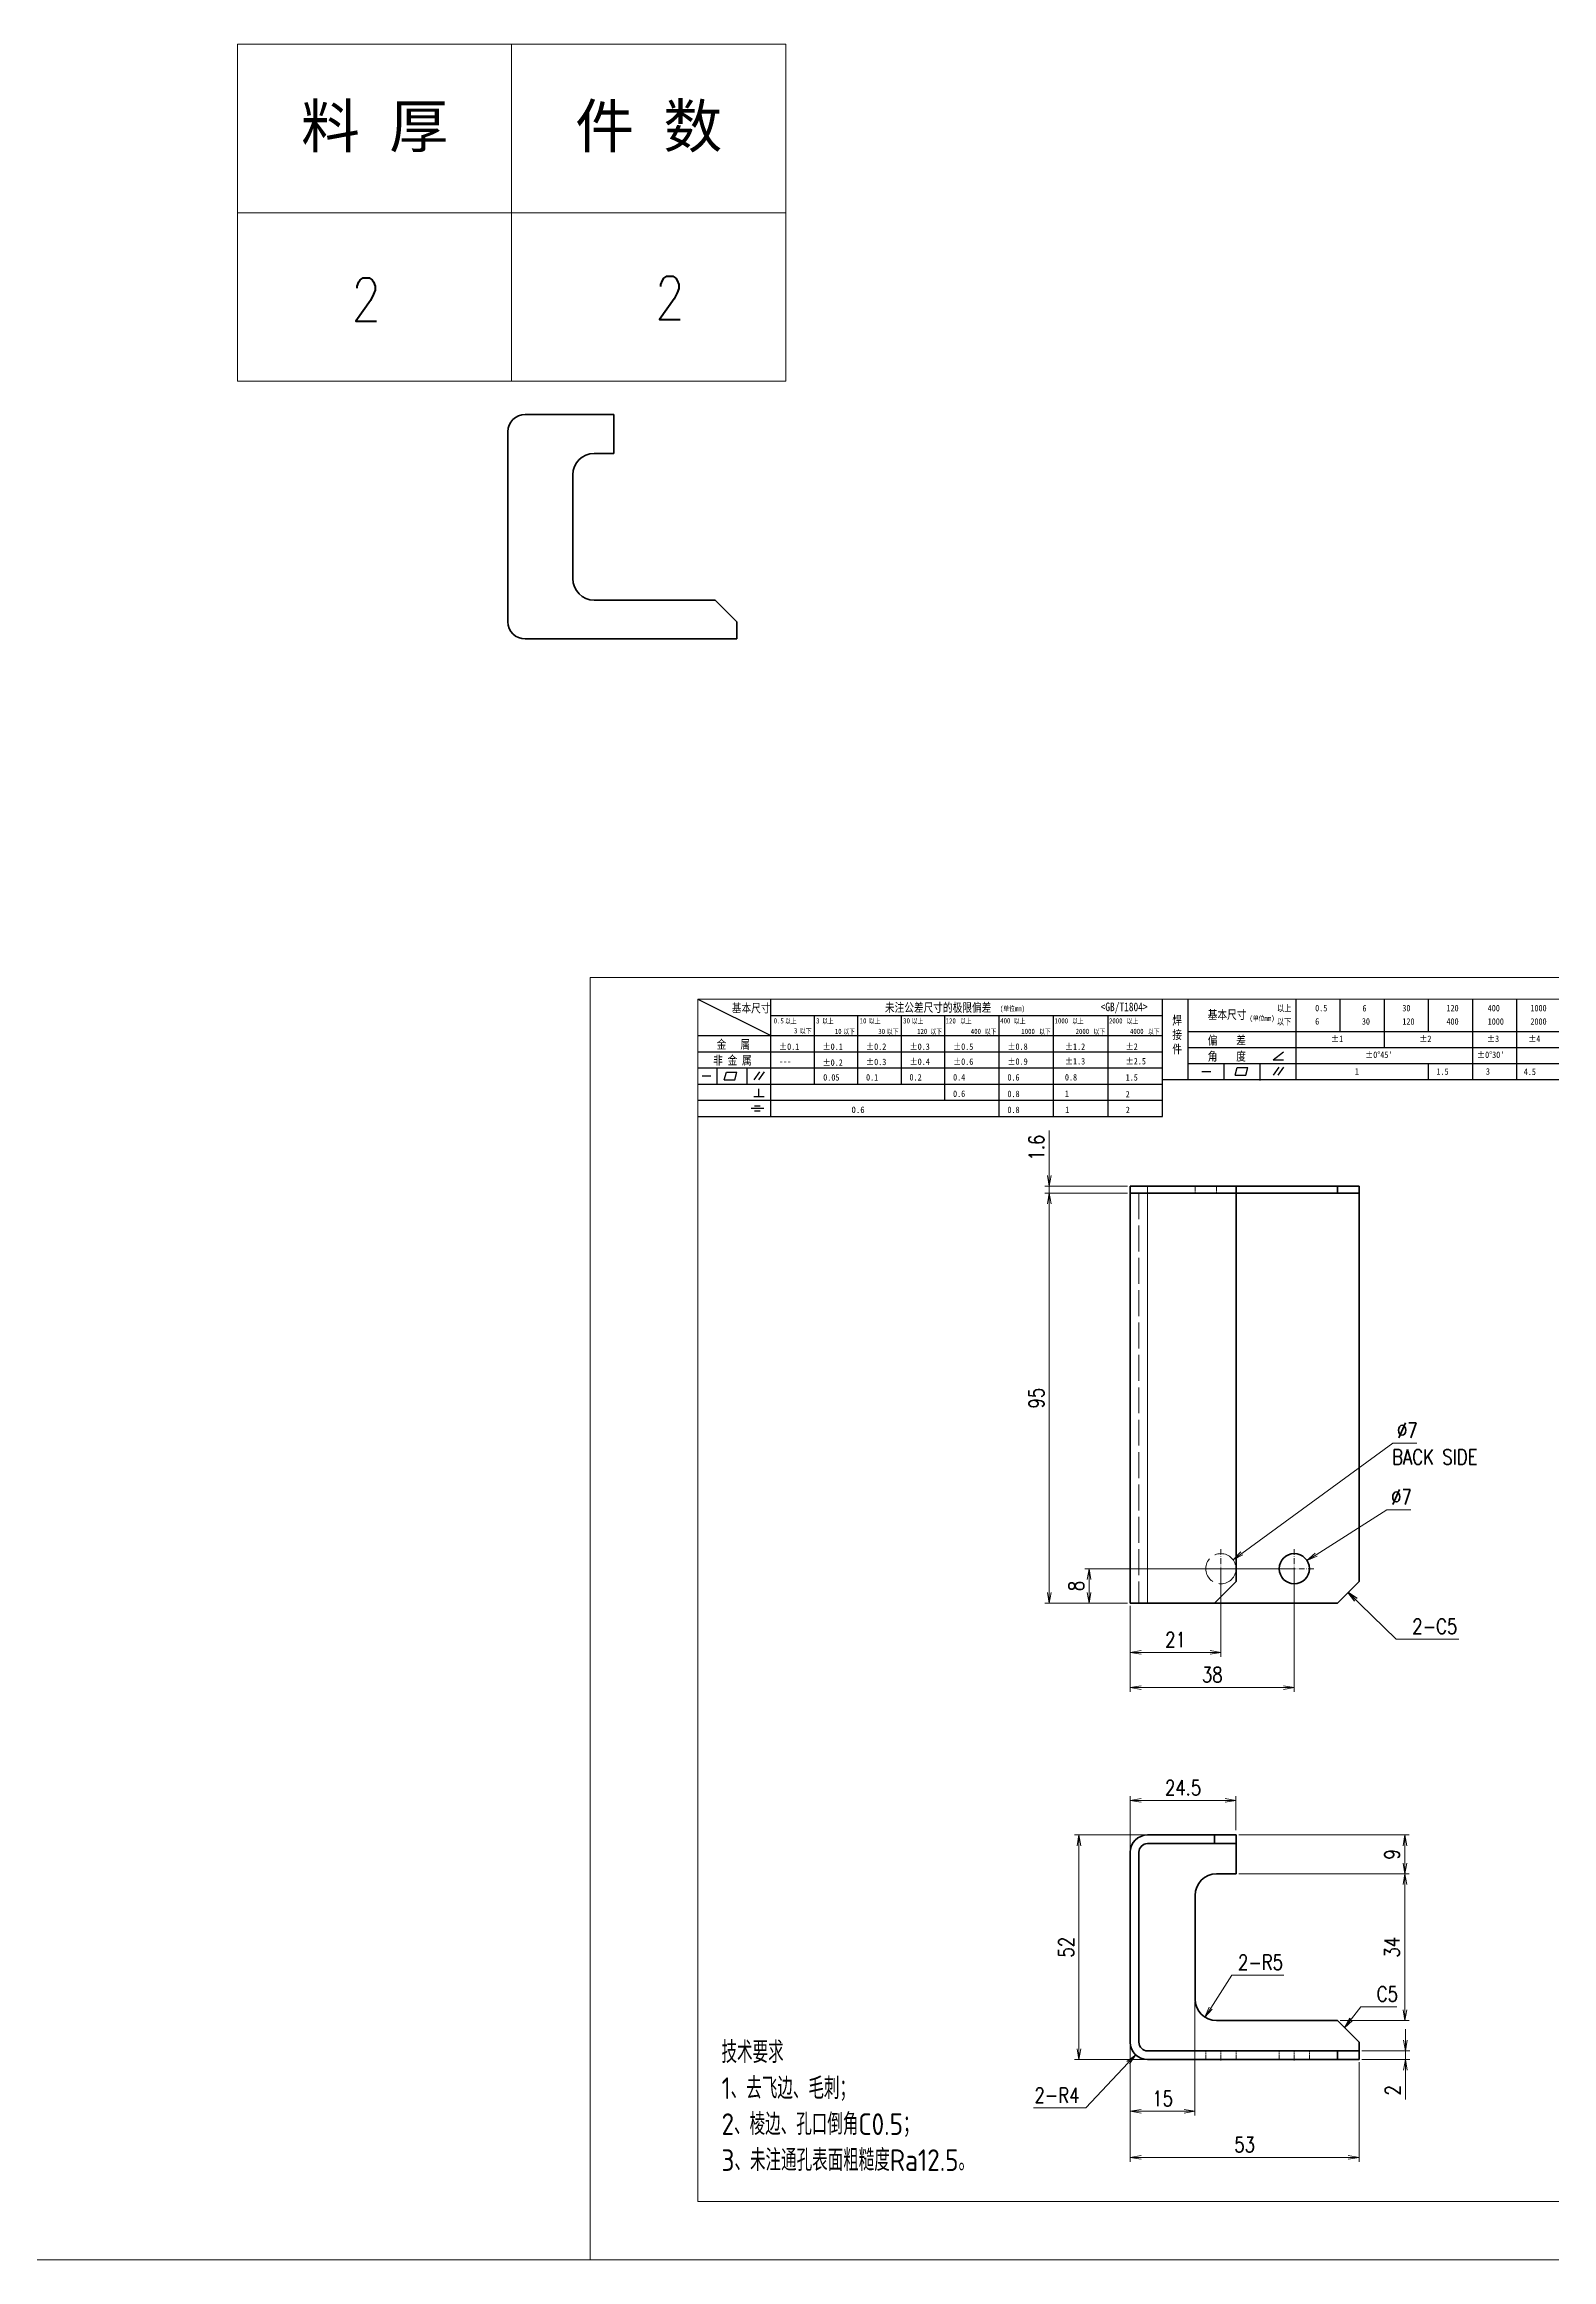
# Model space of a CAD drawing. Header units: millimetres. Extents: x 1333 to 359964, y -52803 to -5704.
# Drawn here: x 169796 to 170145, y -34570 to -34057 of the extents above; entities that cross this region are included whole.
import ezdxf
from ezdxf.enums import TextEntityAlignment as Align

# ---------------------------------------------------------------- set-up
doc = ezdxf.new("R2010")
doc.units = ezdxf.units.MM
doc.header["$LTSCALE"] = 0.5
for name, pattern in [('AM_ISO02W050x2', [3.75, 3, -0.75]), ('AM_ISO08W050x2', [9, 6, -0.75, 1.5, -0.75]), ('DASHDOT', [18.5, 12, -3, 0.5, -3]), ('DASHED', [15, 12, -3])]:
    doc.linetypes.add(name, pattern=pattern)
for name, color, linetype, lineweight in [('中心线', 2, 'AM_ISO08W050x2', 18), ('图框', 7, 'Continuous', 18), ('标注线', 3, 'Continuous', 18), ('粗实线', 7, 'Continuous', 35), ('虚线', 1, 'AM_ISO02W050x2', 18)]:
    doc.layers.add(name, color=color, linetype=linetype, lineweight=lineweight)
doc.layers.add('图\\M+19E79\\M+195B6\\M+18E9A', color=7, linetype='Continuous')
doc.layers.add('打印-禁用', color=7, linetype='Continuous', lineweight=15, plot=False)
doc.styles.add('DIM', font='romans.shx', dxfattribs={"width": 0.8, "bigfont": 'bigfont.shx'})
doc.styles.get("Standard").update_dxf_attribs({"font": 'simplex.shx'})
doc.styles.add('国标', font='simfang.ttf', dxfattribs={"width": 0.8})
doc.styles.add('机械长仿宋', font='gbenor.shx', dxfattribs={"height": 1, "bigfont": 'gbcbig.shx'})
doc.dimstyles.new('DEH 1-1', dxfattribs={"dimtxt": 3.5, "dimasz": 2.5, "dimexe": 1, "dimexo": 0.625, "dimgap": 1.2, "dimtad": 1, "dimtoh": 1, "dimdsep": 46, "dimtxsty": 'DIM', "dimblk": 'OPEN', "dimcen": 0, "dimclrd": 8, "dimclre": 8, "dimclrt": 2, "dimazin": 2, "dimtfac": 0.5, "dimtmove": 0, "dimatfit": 3, "dimldrblk": 'OPEN', "dimfxl": 0, "dimtolj": 2, "dimlwd": 18, "dimlwe": 18, "dimarcsym": 0})
doc.dimstyles.new('DEH 1-1$0', dxfattribs={"dimtxt": 3.5, "dimasz": 2.5, "dimexe": 1, "dimexo": 0.625, "dimgap": 1.2, "dimtad": 1, "dimzin": 9, "dimdsep": 46, "dimtxsty": 'DIM', "dimblk": 'OPEN', "dimcen": 0, "dimclrd": 8, "dimclre": 8, "dimclrt": 2, "dimazin": 2, "dimtfac": 0.5, "dimtmove": 0, "dimatfit": 3, "dimldrblk": 'OPEN', "dimfxl": 0, "dimtolj": 2, "dimlwd": 18, "dimlwe": 18, "dimarcsym": 0})
doc.dimstyles.new('DEH 1-1$3', dxfattribs={"dimtxt": 3.5, "dimasz": 2.5, "dimexe": 1, "dimexo": 0.625, "dimgap": 1.2, "dimtad": 1, "dimtoh": 1, "dimdsep": 46, "dimtxsty": 'DIM', "dimblk": 'OPEN', "dimcen": 0, "dimclrd": 8, "dimclre": 8, "dimclrt": 2, "dimazin": 2, "dimtfac": 0.5, "dimtofl": 0, "dimtmove": 0, "dimatfit": 3, "dimldrblk": 'OPEN', "dimfxl": 0, "dimtolj": 2, "dimlwd": 18, "dimlwe": 18, "dimarcsym": 0})
doc.dimstyles.new('DEH 1-1$4', dxfattribs={"dimtxt": 3.5, "dimasz": 2.5, "dimexe": 1, "dimexo": 0.625, "dimgap": 1.2, "dimtad": 1, "dimtoh": 1, "dimdsep": 46, "dimtxsty": 'DIM', "dimblk": 'OPEN', "dimcen": 0, "dimclrd": 8, "dimclre": 8, "dimclrt": 2, "dimazin": 2, "dimtfac": 0.5, "dimtofl": 0, "dimtmove": 0, "dimatfit": 3, "dimldrblk": 'OPEN', "dimfxl": 0, "dimtolj": 2, "dimlwd": 18, "dimlwe": 18, "dimarcsym": 0})

# ---------------------------------------------------------------- blocks, each defined once
blk = doc.blocks.new('GZDEH零件A3图框V01版')
at = {"layer": '图\\M+19E79\\M+195B6\\M+18E9A', "color": 9}
for p, q in [((2882.49, -1554.46), (2899.37, -1562.92)), ((2899.37, -1581.67), (2899.37, -1554.46)), ((2990.09, -1581.67), (2990.09, -1554.46)), ((2996.09, -1573.08), (2996.09, -1554.46)), ((3021.09, -1561.98), (3021.09, -1554.46)), ((3031.31, -1561.98), (3031.31, -1554.46)), ((3041.53, -1561.98), (3041.53, -1554.46)), ((3051.75, -1561.98), (3051.75, -1554.46)), ((3061.98, -1561.98), (3061.98, -1554.46)), ((3072.2, -1561.98), (3072.2, -1554.46)), ((2899.37, -1558.24), (2990.09, -1558.24)), ((2909.45, -1574.17), (2909.45, -1558.24)), ((2919.53, -1574.17), (2919.53, -1558.24)), ((2929.61, -1574.17), (2929.61, -1558.24)), ((2939.69, -1577.92), (2939.69, -1558.24)), ((2952.29, -1581.67), (2952.29, -1558.24)), ((2964.89, -1581.67), (2964.89, -1558.24)), ((2977.49, -1581.67), (2977.49, -1558.24)), ((2882.49, -1562.92), (2990.09, -1562.92)), ((2996.09, -1561.98), (3113.09, -1561.98)), ((3021.09, -1573.08), (3021.09, -1561.98)), ((3041.53, -1565.68), (3041.53, -1561.98)), ((3061.98, -1573.08), (3061.98, -1561.98)), ((3072.2, -1573.08), (3072.2, -1561.98)), ((2882.49, -1566.67), (2990.09, -1566.67)), ((2996.09, -1565.68), (3113.09, -1565.68)), ((2996.09, -1569.38), (3113.09, -1569.38)), ((3004.42, -1573.08), (3004.42, -1569.38)), ((3012.75, -1573.08), (3012.75, -1569.38)), ((3015.75, -1568.51), (3018.15, -1566.66)), ((3015.75, -1568.51), (3018.15, -1568.51)), ((3051.75, -1573.08), (3051.75, -1569.38)), ((2882.49, -1570.42), (2990.09, -1570.42)), ((2882.49, -1574.17), (2990.09, -1574.17)), ((2883.43, -1572.27), (2885.49, -1572.27)), ((2886.92, -1574.12), (2886.92, -1570.42)), ((2888.59, -1573.16), (2889.07, -1571.37)), ((2888.59, -1573.16), (2891, -1573.16)), ((2889.07, -1571.37), (2891.48, -1571.37)), ((2891, -1573.16), (2891.48, -1571.37)), ((2893.91, -1574.12), (2893.91, -1570.42)), ((2895.52, -1573.16), (2896.85, -1571.3)), ((2896.58, -1577.05), (2896.58, -1575.28)), ((2896.6, -1573.16), (2897.94, -1571.3)), ((2990.09, -1573.08), (3113.09, -1573.08)), ((2999.26, -1571.23), (3001.32, -1571.23)), ((3006.97, -1572.12), (3007.45, -1570.33)), ((3006.97, -1572.12), (3009.39, -1572.12)), ((3007.45, -1570.33), (3009.86, -1570.33)), ((3009.39, -1572.12), (3009.86, -1570.33)), ((3012.75, -1573.33), (3012.75, -1573.08)), ((3015.81, -1572.12), (3017.15, -1570.26)), ((3016.89, -1572.12), (3018.23, -1570.26)), ((2882.49, -1577.92), (2990.09, -1577.92)), ((2894.79, -1579.77), (2897.77, -1579.77)), ((2895.42, -1577.05), (2897.81, -1577.05)), ((2895.57, -1579.17), (2896.92, -1579.17)), ((2895.57, -1580.37), (2896.93, -1580.37)), ((2882.49, -1581.67), (2990.09, -1581.67))]:
    blk.add_line(p, q, dxfattribs=at)
at = {"layer": '图框', "linetype": 'Continuous'}
for p, q in [((2882.49, -1554.46), (2882.49, -1832.96)), ((3272.49, -1554.46), (2882.49, -1554.46)), ((2882.49, -1832.96), (3272.49, -1832.96))]:
    blk.add_line(p, q, dxfattribs=at)
at = {"layer": '打印-禁用', "linetype": 'Continuous'}
for p, q in [((2857.49, -1549.46), (2857.49, -1846.46)), ((3277.49, -1549.46), (2857.49, -1549.46)), ((2857.49, -1846.46), (3277.49, -1846.46))]:
    blk.add_line(p, q, dxfattribs=at)
at = {"layer": '图\\M+19E79\\M+195B6\\M+18E9A', "color": 9, "style": '国标', "width": 0.8}
for s, height, p in [('基本尺寸', 2, (2890.33, -1557.58)), ('未注公差尺寸的极限偏差', 2, (2925.81, -1557.44)), ('30', 1.2, (2930.04, -1560.11)), ('<GB/T1804>', 2, (2975.78, -1557.27)), ('基本尺寸', 2, (3000.6, -1559.1)), ('以下', 1.5, (3016.58, -1560.43)), ('以上', 1.5, (3016.64, -1557.33)), ('0.5', 1.5, (3025.49, -1557.3)), ('6', 1.5, (3025.49, -1560.38)), ('30', 1.5, (3036.31, -1560.39)), ('6', 1.5, (3036.45, -1557.34)), ('30', 1.5, (3045.69, -1557.31)), ('120', 1.5, (3045.69, -1560.41)), ('400', 1.5, (3055.91, -1560.41)), ('120', 1.5, (3055.91, -1557.31)), ('400', 1.5, (3065.46, -1557.31)), ('1000', 1.5, (3065.46, -1560.41)), ('2000', 1.5, (3075.36, -1560.41)), ('1000', 1.5, (3075.36, -1557.31)), ('金   属', 2, (2886.82, -1565.98)), ('±0.1', 1.5, (2901.27, -1566.23)), ('±0.1', 1.5, (2911.35, -1566.23)), ('±0.2', 1.5, (2921.43, -1566.23)), ('±0.3', 1.5, (2931.51, -1566.23)), ('±0.5', 1.5, (2941.59, -1566.23)), ('±0.8', 1.5, (2954.19, -1566.23)), ('±1.2', 1.5, (2967.51, -1566.23)), ('±2', 1.5, (2981.58, -1566.23)), ('偏    差', 2, (3000.6, -1565.04)), ('±1', 1.5, (3029.16, -1564.42)), ('±2', 1.5, (3049.61, -1564.42)), ('±3', 1.5, (3065.3, -1564.42)), ('±4', 1.5, (3074.85, -1564.42)), ('非 金 属', 2, (2886.02, -1569.65)), ('---', 1.5, (2901.27, -1569.65)), ('±0.2', 1.5, (2911.35, -1569.92)), ('±0.3', 1.5, (2921.43, -1569.77)), ('±0.4', 1.5, (2931.51, -1569.71)), ('±0.6', 1.5, (2941.59, -1569.71)), ('±0.9', 1.5, (2954.19, -1569.68)), ('±1.3', 1.5, (2967.51, -1569.62)), ('±2.5', 1.5, (2981.58, -1569.61)), ('角    度', 2, (3000.6, -1568.74)), ("±0%%D45'", 1.5, (3037.06, -1568.12)), ("±0%%D30'", 1.5, (3062.98, -1568.12)), ('0.1', 1.5, (2921.43, -1573.34)), ('0.2', 1.5, (2931.51, -1573.33)), ('0.4', 1.5, (2941.59, -1573.33)), ('0.6', 1.5, (2954.19, -1573.35)), ('0.8', 1.5, (2967.51, -1573.33)), ('1.5', 1.5, (2981.58, -1573.34)), ('1', 1.5, (3034.69, -1571.98)), ('1.5', 1.5, (3053.59, -1572.01)), ('3', 1.5, (3065.05, -1571.98)), ('4.5', 1.5, (3073.82, -1572.05)), ('0.6', 1.5, (2941.59, -1577.14)), ('0.8', 1.5, (2954.19, -1577.17)), ('0.8', 1.5, (2954.19, -1580.87)), ('1', 1.5, (2967.51, -1577.12)), ('1', 1.5, (2967.59, -1580.86)), ('2', 1.5, (2981.58, -1577.26)), ('2', 1.5, (2981.62, -1580.89))]:
    blk.add_text(s, height=height, dxfattribs=at).set_placement(p)
at = {"layer": '图\\M+19E79\\M+195B6\\M+18E9A', "color": 9, "lineweight": 15, "style": '国标', "width": 0.8}
for s, p in [('0.5', (2900.03, -1560.11)), ('以上', (2902.64, -1560.16)), ('3', (2909.88, -1560.11)), ('以上', (2911.25, -1560.16)), ('10', (2919.96, -1560.11)), ('以上', (2922.09, -1560.16)), ('以上', (2932.02, -1560.16)), ('120', (2939.88, -1560.11)), ('以上', (2943.21, -1560.16)), ('400', (2952.52, -1560.11)), ('(单位mm)', (2952.44, -1557.27)), ('以上', (2955.68, -1560.16)), ('1000', (2965.12, -1560.11)), ('以上', (2969.16, -1560.16)), ('2000', (2977.72, -1560.11)), ('以上', (2981.8, -1560.16)), ('(单位mm)', (3010.27, -1559.51)), ('3', (2904.73, -1562.41)), ('以下', (2906.1, -1562.46)), ('10', (2914.19, -1562.54)), ('以下', (2916.18, -1562.59)), ('30', (2924.27, -1562.54)), ('以下', (2926.26, -1562.59)), ('120', (2933.26, -1562.54)), ('以下', (2936.34, -1562.59)), ('400', (2945.7, -1562.54)), ('以下', (2948.94, -1562.59)), ('1000', (2957.41, -1562.54)), ('以下', (2961.54, -1562.59)), ('2000', (2969.99, -1562.54)), ('以下', (2974.14, -1562.59)), ('4000', (2982.59, -1562.54)), ('以下', (2986.74, -1562.59))]:
    blk.add_text(s, height=1.2, dxfattribs=at).set_placement(p)
at = {"layer": '图\\M+19E79\\M+195B6\\M+18E9A', "color": 9, "lineweight": 13, "style": '国标'}
blk.add_text('0.6', height=1.5, dxfattribs=at).set_placement((2918.05, -1580.85))
at = {"layer": '图\\M+19E79\\M+195B6\\M+18E9A', "color": 9, "style": '国标'}
for s, insert, char_height, width, attachment_point in [('焊\\P接\\P件', (2992.39, -1558.41), 2, 3.1877, 1), ('0.05', (2911.51, -1573.37), 1.5, 5.1982, 7)]:
    blk.add_mtext(s, dxfattribs=dict(at, insert=insert, char_height=char_height, width=width, attachment_point=attachment_point))
blk = doc.blocks.new('DEH A3')
at = {"layer": '图框'}
blk.add_blockref('GZDEH零件A3图框V01版', (-2857.49, 1846.46), dxfattribs=at)
blk = doc.blocks.new('_Open')
at = {"color": 0, "linetype": 'ByBlock', "lineweight": -2}
for p, q in [((-1, 0.17), (0, 0)), ((-1, -0.17), (0, 0)), ((0, 0), (-1, 0))]:
    blk.add_line(p, q, dxfattribs=at)
blk = doc.blocks.new('*D466')
at = {"layer": 'Defpoints', "color": 0, "transparency": 16777216}
for p in [(170028.66, -34321.75), (170047.44, -34321.75), (170047.44, -34323.35)]:
    blk.add_point(p, dxfattribs=at)
at = {"layer": '标注线', "color": 8, "lineweight": 18, "transparency": 16777216}
for p, q in [((170028.66, -34319.25), (170028.66, -34308.88)), ((170046.82, -34321.75), (170027.66, -34321.75)), ((170046.82, -34323.35), (170027.66, -34323.35)), ((170028.66, -34323.35), (170028.66, -34321.75)), ((170028.66, -34325.85), (170028.66, -34328.35))]:
    blk.add_line(p, q, dxfattribs=at)
at = {"layer": '标注线', "color": 8, "lineweight": 18, "transparency": 16777216, "xscale": 2.5, "yscale": 2.5, "zscale": 2.5}
for p, rotation in [((170028.66, -34321.75), 270), ((170028.66, -34323.35), 90)]:
    blk.add_blockref('_Open', p, dxfattribs=dict(at, rotation=rotation))
at = {"layer": '标注线', "color": 2, "transparency": 16777216, "insert": (170025.71, -34312.82), "char_height": 3.5, "attachment_point": 5, "rotation": 90, "style": 'DIM'}
blk.add_mtext('\\A2;1.6', dxfattribs=at)
blk = doc.blocks.new('*D467')
at = {"layer": 'Defpoints', "color": 0, "transparency": 16777216}
for p in [(170047.44, -34323.35), (170028.66, -34418.35), (170047.44, -34418.35)]:
    blk.add_point(p, dxfattribs=at)
at = {"layer": '标注线', "color": 8, "lineweight": 18, "transparency": 16777216}
for p, q in [((170046.82, -34323.35), (170027.66, -34323.35)), ((170028.66, -34325.85), (170028.66, -34415.85)), ((170046.82, -34418.35), (170027.66, -34418.35))]:
    blk.add_line(p, q, dxfattribs=at)
at = {"layer": '标注线', "color": 8, "lineweight": 18, "transparency": 16777216, "xscale": 2.5, "yscale": 2.5, "zscale": 2.5}
for p, rotation in [((170028.66, -34323.35), 90), ((170028.66, -34418.35), 270)]:
    blk.add_blockref('_Open', p, dxfattribs=dict(at, rotation=rotation))
at = {"layer": '标注线', "color": 2, "transparency": 16777216, "insert": (170025.71, -34370.85), "char_height": 3.5, "attachment_point": 5, "rotation": 90, "style": 'DIM'}
blk.add_mtext('\\A2;95', dxfattribs=at)
blk = doc.blocks.new('*D468')
at = {"layer": 'Defpoints', "color": 0, "transparency": 16777216}
for p in [(170085.44, -34410.35), (170037.89, -34418.35), (170047.44, -34418.35)]:
    blk.add_point(p, dxfattribs=at)
at = {"layer": '标注线', "color": 8, "lineweight": 18, "transparency": 16777216}
for p, q in [((170084.82, -34410.35), (170036.89, -34410.35)), ((170037.89, -34412.85), (170037.89, -34415.85)), ((170046.82, -34418.35), (170036.89, -34418.35))]:
    blk.add_line(p, q, dxfattribs=at)
at = {"layer": '标注线', "color": 8, "lineweight": 18, "transparency": 16777216, "xscale": 2.5, "yscale": 2.5, "zscale": 2.5}
for p, rotation in [((170037.89, -34410.35), 90), ((170037.89, -34418.35), 270)]:
    blk.add_blockref('_Open', p, dxfattribs=dict(at, rotation=rotation))
at = {"layer": '标注线', "color": 2, "transparency": 16777216, "insert": (170034.94, -34414.35), "char_height": 3.5, "attachment_point": 5, "rotation": 90, "style": 'DIM'}
blk.add_mtext('\\A2;8', dxfattribs=at)
blk = doc.blocks.new('*D469')
at = {"layer": 'Defpoints', "color": 0, "transparency": 16777216}
for p in [(170068.44, -34410.35), (170047.44, -34418.35), (170068.44, -34429.76)]:
    blk.add_point(p, dxfattribs=at)
at = {"layer": '标注线', "color": 8, "lineweight": 18, "transparency": 16777216}
for p, q in [((170068.44, -34410.98), (170068.44, -34430.76)), ((170047.44, -34418.98), (170047.44, -34430.76)), ((170049.94, -34429.76), (170065.94, -34429.76))]:
    blk.add_line(p, q, dxfattribs=at)
at = {"layer": '标注线', "color": 8, "lineweight": 18, "transparency": 16777216, "xscale": 2.5, "yscale": 2.5, "zscale": 2.5, "rotation": 180}
blk.add_blockref('_Open', (170047.44, -34429.76), dxfattribs=at)
at = {"layer": '标注线', "color": 8, "lineweight": 18, "transparency": 16777216, "xscale": 2.5, "yscale": 2.5, "zscale": 2.5}
blk.add_blockref('_Open', (170068.44, -34429.76), dxfattribs=at)
at = {"layer": '标注线', "color": 2, "transparency": 16777216, "insert": (170057.94, -34426.81), "char_height": 3.5, "attachment_point": 5, "style": 'DIM'}
blk.add_mtext('\\A2;21', dxfattribs=at)
blk = doc.blocks.new('*D470')
at = {"layer": 'Defpoints', "color": 0, "transparency": 16777216}
for p in [(170085.44, -34410.35), (170047.44, -34418.98), (170047.44, -34437.87)]:
    blk.add_point(p, dxfattribs=at)
at = {"layer": '标注线', "color": 8, "lineweight": 18, "transparency": 16777216}
for p, q in [((170085.44, -34410.98), (170085.44, -34438.87)), ((170047.44, -34419.6), (170047.44, -34438.87)), ((170082.94, -34437.87), (170049.94, -34437.87))]:
    blk.add_line(p, q, dxfattribs=at)
at = {"layer": '标注线', "color": 8, "lineweight": 18, "transparency": 16777216, "xscale": 2.5, "yscale": 2.5, "zscale": 2.5, "rotation": 180}
blk.add_blockref('_Open', (170047.44, -34437.87), dxfattribs=at)
at = {"layer": '标注线', "color": 8, "lineweight": 18, "transparency": 16777216, "xscale": 2.5, "yscale": 2.5, "zscale": 2.5}
blk.add_blockref('_Open', (170085.44, -34437.87), dxfattribs=at)
at = {"layer": '标注线', "color": 2, "transparency": 16777216, "insert": (170066.44, -34434.92), "char_height": 3.5, "attachment_point": 5, "style": 'DIM'}
blk.add_mtext('\\A2;38', dxfattribs=at)
blk = doc.blocks.new('*D471')
at = {"layer": 'Defpoints', "color": 0, "transparency": 16777216}
for p in [(170047.44, -34464.03), (170071.94, -34471.54), (170047.44, -34476.03)]:
    blk.add_point(p, dxfattribs=at)
at = {"layer": '标注线', "color": 8, "lineweight": 18, "transparency": 16777216}
for p, q in [((170047.44, -34475.4), (170047.44, -34463.03)), ((170069.44, -34464.03), (170049.94, -34464.03)), ((170071.94, -34470.92), (170071.94, -34463.03))]:
    blk.add_line(p, q, dxfattribs=at)
at = {"layer": '标注线', "color": 8, "lineweight": 18, "transparency": 16777216, "xscale": 2.5, "yscale": 2.5, "zscale": 2.5, "rotation": 180}
blk.add_blockref('_Open', (170047.44, -34464.03), dxfattribs=at)
at = {"layer": '标注线', "color": 8, "lineweight": 18, "transparency": 16777216, "xscale": 2.5, "yscale": 2.5, "zscale": 2.5}
blk.add_blockref('_Open', (170071.94, -34464.03), dxfattribs=at)
at = {"layer": '标注线', "color": 2, "transparency": 16777216, "insert": (170059.69, -34461.08), "char_height": 3.5, "attachment_point": 5, "style": 'DIM'}
blk.add_mtext('\\A2;24.5', dxfattribs=at)
blk = doc.blocks.new('*D472')
at = {"layer": 'Defpoints', "color": 0, "transparency": 16777216}
for p in [(170051.44, -34472.03), (170035.55, -34524.03), (170051.44, -34524.03)]:
    blk.add_point(p, dxfattribs=at)
at = {"layer": '标注线', "color": 8, "lineweight": 18, "transparency": 16777216}
for p, q in [((170050.82, -34472.03), (170034.55, -34472.03)), ((170035.55, -34474.53), (170035.55, -34521.53)), ((170050.82, -34524.03), (170034.55, -34524.03))]:
    blk.add_line(p, q, dxfattribs=at)
at = {"layer": '标注线', "color": 8, "lineweight": 18, "transparency": 16777216, "xscale": 2.5, "yscale": 2.5, "zscale": 2.5}
for p, rotation in [((170035.55, -34472.03), 90), ((170035.55, -34524.03), 270)]:
    blk.add_blockref('_Open', p, dxfattribs=dict(at, rotation=rotation))
at = {"layer": '标注线', "color": 2, "transparency": 16777216, "insert": (170032.6, -34498.03), "char_height": 3.5, "attachment_point": 5, "rotation": 90, "style": 'DIM'}
blk.add_mtext('\\A2;52', dxfattribs=at)
blk = doc.blocks.new('*D473')
at = {"layer": 'Defpoints', "color": 0, "transparency": 16777216}
for p in [(170047.44, -34520.03), (170100.44, -34524.03), (170100.44, -34546.7)]:
    blk.add_point(p, dxfattribs=at)
at = {"layer": '标注线', "color": 8, "lineweight": 18, "transparency": 16777216}
for p, q in [((170047.44, -34520.65), (170047.44, -34547.7)), ((170100.44, -34524.65), (170100.44, -34547.7)), ((170049.94, -34546.7), (170097.94, -34546.7))]:
    blk.add_line(p, q, dxfattribs=at)
at = {"layer": '标注线', "color": 8, "lineweight": 18, "transparency": 16777216, "xscale": 2.5, "yscale": 2.5, "zscale": 2.5, "rotation": 180}
blk.add_blockref('_Open', (170047.44, -34546.7), dxfattribs=at)
at = {"layer": '标注线', "color": 8, "lineweight": 18, "transparency": 16777216, "xscale": 2.5, "yscale": 2.5, "zscale": 2.5}
blk.add_blockref('_Open', (170100.44, -34546.7), dxfattribs=at)
at = {"layer": '标注线', "color": 2, "transparency": 16777216, "insert": (170073.94, -34543.75), "char_height": 3.5, "attachment_point": 5, "style": 'DIM'}
blk.add_mtext('\\A2;53', dxfattribs=at)
blk = doc.blocks.new('*D474')
at = {"layer": 'Defpoints', "color": 0, "transparency": 16777216}
for p in [(170071.94, -34472.03), (170111.06, -34472.03), (170071.94, -34481.03)]:
    blk.add_point(p, dxfattribs=at)
at = {"layer": '标注线', "color": 8, "lineweight": 18, "transparency": 16777216}
for p, q in [((170072.57, -34472.03), (170112.06, -34472.03)), ((170111.06, -34478.53), (170111.06, -34474.53)), ((170072.57, -34481.03), (170112.06, -34481.03))]:
    blk.add_line(p, q, dxfattribs=at)
at = {"layer": '标注线', "color": 8, "lineweight": 18, "transparency": 16777216, "xscale": 2.5, "yscale": 2.5, "zscale": 2.5}
for p, rotation in [((170111.06, -34472.03), 90), ((170111.06, -34481.03), 270)]:
    blk.add_blockref('_Open', p, dxfattribs=dict(at, rotation=rotation))
at = {"layer": '标注线', "color": 2, "transparency": 16777216, "insert": (170108.11, -34476.53), "char_height": 3.5, "attachment_point": 5, "rotation": 90, "style": 'DIM'}
blk.add_mtext('\\A2;9', dxfattribs=at)
blk = doc.blocks.new('*D475')
at = {"layer": 'Defpoints', "color": 0, "transparency": 16777216}
for p in [(170071.94, -34481.03), (170095.44, -34515.03), (170111.06, -34515.03)]:
    blk.add_point(p, dxfattribs=at)
at = {"layer": '标注线', "color": 8, "lineweight": 18, "transparency": 16777216}
for p, q in [((170072.57, -34481.03), (170112.06, -34481.03)), ((170111.06, -34483.53), (170111.06, -34512.53)), ((170096.07, -34515.03), (170112.06, -34515.03))]:
    blk.add_line(p, q, dxfattribs=at)
at = {"layer": '标注线', "color": 8, "lineweight": 18, "transparency": 16777216, "xscale": 2.5, "yscale": 2.5, "zscale": 2.5}
for p, rotation in [((170111.06, -34481.03), 90), ((170111.06, -34515.03), 270)]:
    blk.add_blockref('_Open', p, dxfattribs=dict(at, rotation=rotation))
at = {"layer": '标注线', "color": 2, "transparency": 16777216, "insert": (170108.11, -34498.03), "char_height": 3.5, "attachment_point": 5, "rotation": 90, "style": 'DIM'}
blk.add_mtext('\\A2;34', dxfattribs=at)
blk = doc.blocks.new('*D476')
at = {"layer": 'Defpoints', "color": 0, "transparency": 16777216}
for p in [(170062.44, -34510.03), (170047.44, -34520.03), (170047.44, -34536.02)]:
    blk.add_point(p, dxfattribs=at)
at = {"layer": '标注线', "color": 8, "lineweight": 18, "transparency": 16777216}
for p, q in [((170062.44, -34510.65), (170062.44, -34537.02)), ((170047.44, -34520.65), (170047.44, -34537.02)), ((170059.94, -34536.02), (170049.94, -34536.02))]:
    blk.add_line(p, q, dxfattribs=at)
at = {"layer": '标注线', "color": 8, "lineweight": 18, "transparency": 16777216, "xscale": 2.5, "yscale": 2.5, "zscale": 2.5, "rotation": 180}
blk.add_blockref('_Open', (170047.44, -34536.02), dxfattribs=at)
at = {"layer": '标注线', "color": 8, "lineweight": 18, "transparency": 16777216, "xscale": 2.5, "yscale": 2.5, "zscale": 2.5}
blk.add_blockref('_Open', (170062.44, -34536.02), dxfattribs=at)
at = {"layer": '标注线', "color": 2, "transparency": 16777216, "insert": (170054.94, -34533.07), "char_height": 3.5, "attachment_point": 5, "style": 'DIM'}
blk.add_mtext('\\A2;15', dxfattribs=at)
blk = doc.blocks.new('*D477')
at = {"layer": 'Defpoints', "color": 0, "transparency": 16777216}
for p in [(170067.44, -34510.03), (170064.74, -34514.23)]:
    blk.add_point(p, dxfattribs=at)
at = {"layer": '标注线', "color": 8, "lineweight": 18, "transparency": 16777216}
for p, q in [((170071.01, -34504.47), (170066.09, -34512.13)), ((170083.01, -34504.47), (170071.01, -34504.47))]:
    blk.add_line(p, q, dxfattribs=at)
at = {"layer": '标注线', "color": 8, "lineweight": 18, "transparency": 16777216, "xscale": 2.5, "yscale": 2.5, "zscale": 2.5, "rotation": 237.2953798549134}
blk.add_blockref('_Open', (170064.74, -34514.23), dxfattribs=at)
at = {"layer": '标注线', "color": 2, "transparency": 16777216, "insert": (170077.61, -34501.52), "char_height": 3.5, "attachment_point": 5, "style": 'DIM'}
blk.add_mtext('\\A2;2-R5', dxfattribs=at)
blk = doc.blocks.new('*D478')
at = {"layer": 'Defpoints', "color": 0, "transparency": 16777216}
for p in [(170048.7, -34522.94), (170051.44, -34520.03)]:
    blk.add_point(p, dxfattribs=at)
at = {"layer": '标注线', "color": 8, "lineweight": 18, "transparency": 16777216}
for p, q in [((170037.14, -34535.26), (170046.99, -34524.77)), ((170025.01, -34535.26), (170037.14, -34535.26))]:
    blk.add_line(p, q, dxfattribs=at)
at = {"layer": '标注线', "color": 8, "lineweight": 18, "transparency": 16777216, "xscale": 2.5, "yscale": 2.5, "zscale": 2.5, "rotation": 46.79624775191172}
blk.add_blockref('_Open', (170048.7, -34522.94), dxfattribs=at)
at = {"layer": '标注线', "color": 2, "transparency": 16777216, "insert": (170030.47, -34532.31), "char_height": 3.5, "attachment_point": 5, "style": 'DIM'}
blk.add_mtext('\\A2;2-R4', dxfattribs=at)
blk = doc.blocks.new('*D479')
at = {"layer": 'Defpoints', "color": 0, "transparency": 16777216}
for p in [(170088.39, -34408.47), (170082.49, -34412.23)]:
    blk.add_point(p, dxfattribs=at)
at = {"layer": '标注线', "color": 8, "lineweight": 18, "transparency": 16777216}
for p, q in [((170106.88, -34396.68), (170090.5, -34407.12)), ((170112.48, -34396.68), (170106.88, -34396.68))]:
    blk.add_line(p, q, dxfattribs=at)
at = {"layer": '标注线', "color": 8, "lineweight": 18, "transparency": 16777216, "xscale": 2.5, "yscale": 2.5, "zscale": 2.5, "rotation": 212.5275631525398}
blk.add_blockref('_Open', (170088.39, -34408.47), dxfattribs=at)
at = {"layer": '标注线', "color": 2, "transparency": 16777216, "insert": (170110.28, -34393.73), "char_height": 3.5, "attachment_point": 5, "style": 'DIM'}
blk.add_mtext('\\A2;∅7', dxfattribs=at)
blk = doc.blocks.new('*D480')
at = {"layer": 'Defpoints', "color": 0, "transparency": 16777216}
for p in [(170071.27, -34408.28), (170065.62, -34412.42)]:
    blk.add_point(p, dxfattribs=at)
at = {"layer": '标注线', "color": 8, "lineweight": 18, "transparency": 16777216}
for p, q in [((170108.24, -34381.24), (170073.29, -34406.81)), ((170113.84, -34381.24), (170108.24, -34381.24))]:
    blk.add_line(p, q, dxfattribs=at)
at = {"layer": '标注线', "color": 8, "lineweight": 18, "transparency": 16777216, "xscale": 2.5, "yscale": 2.5, "zscale": 2.5, "rotation": 216.1853736775633}
blk.add_blockref('_Open', (170071.27, -34408.28), dxfattribs=at)
at = {"layer": '标注线', "color": 2, "transparency": 16777216, "insert": (170111.64, -34378.29), "char_height": 3.5, "attachment_point": 5, "style": 'DIM'}
blk.add_mtext('\\A2;∅7', dxfattribs=at)
blk = doc.blocks.new('*D514')
at = {"layer": 'Defpoints', "color": 0, "transparency": 16777216}
for p in [(170100.44, -34522.03), (170100.44, -34524.03), (170111.2, -34524.03)]:
    blk.add_point(p, dxfattribs=at)
at = {"layer": '标注线', "color": 8, "lineweight": 18, "transparency": 16777216}
for p, q in [((170111.2, -34519.53), (170111.2, -34517.03)), ((170101.07, -34522.03), (170112.2, -34522.03)), ((170101.07, -34524.03), (170112.2, -34524.03)), ((170111.2, -34522.03), (170111.2, -34524.03)), ((170111.2, -34526.53), (170111.2, -34533.29))]:
    blk.add_line(p, q, dxfattribs=at)
at = {"layer": '标注线', "color": 8, "lineweight": 18, "transparency": 16777216, "xscale": 2.5, "yscale": 2.5, "zscale": 2.5}
for p, rotation in [((170111.2, -34522.03), 270), ((170111.2, -34524.03), 90)]:
    blk.add_blockref('_Open', p, dxfattribs=dict(at, rotation=rotation))
at = {"layer": '标注线', "color": 2, "transparency": 16777216, "insert": (170108.25, -34531.16), "char_height": 3.5, "attachment_point": 5, "rotation": 90, "style": 'DIM'}
blk.add_mtext('\\A2;2', dxfattribs=at)
blk = doc.blocks.new('*T481')
at = {"color": 0, "linetype": 'ByBlock', "lineweight": -2, "transparency": 16777216}
for p, q in [((0, 0), (127, 0)), ((0, 0), (0, -78)), ((63.5, 0), (63.5, -78)), ((127, 0), (127, -78)), ((0, -39), (127, -39)), ((0, -78), (127, -78))]:
    blk.add_line(p, q, dxfattribs=at)
at = {"color": 0, "transparency": 16777216, "char_height": 10, "width": 60.5, "attachment_point": 5}
for s, insert in [('{\\fSimSun|b0|i0|c134|p2;料 厚}', (31.75, -19.5)), ('{\\fSimSun|b0|i0|c134|p2;件 数}', (95.25, -19.5))]:
    blk.add_mtext(s, dxfattribs=dict(at, insert=insert))
blk = doc.blocks.new('拆图参数')
blk.add_blockref('*T481', (-63.5, 78))
at = {"style": 'DIM', "width": 0.8}
blk.add_attdef('6', text='', height=10, dxfattribs=at).set_placement((-37.13, 18.91), align=Align.MIDDLE_LEFT)
blk.add_attdef('1', text='', height=10, dxfattribs=at).set_placement((36.65, 19.27), align=Align.MIDDLE_CENTER)

msp = doc.modelspace()

# ---------------------------------------------------------------- linework, layer by layer
at = {"color": 7, "lineweight": 13, "ltscale": 0.04}
msp.add_line((170051.443, -34323.351), (170051.443, -34321.751), dxfattribs=at)
at = {"color": 7, "lineweight": 13}
msp.add_line((170051.443, -34323.351), (170051.443, -34418.351), dxfattribs=at)
at = {"layer": '中心线', "linetype": 'DASHDOT', "lineweight": 13, "ltscale": 0.227499}
for p, q in [((170068.443, -34405.801), (170068.443, -34414.901)), ((170085.443, -34405.801), (170085.443, -34414.901))]:
    msp.add_line(p, q, dxfattribs=at)
at = {"layer": '中心线', "linetype": 'DASHDOT', "lineweight": 13, "ltscale": 0.227502}
for p, q in [((170072.993, -34410.351), (170063.893, -34410.351)), ((170089.993, -34410.351), (170080.893, -34410.351))]:
    msp.add_line(p, q, dxfattribs=at)
at = {"layer": '中心线', "linetype": 'DASHDOT', "lineweight": 13, "ltscale": 0.060001}
for p, q in [((170068.443, -34524.227), (170068.443, -34521.827)), ((170085.443, -34524.227), (170085.443, -34521.827))]:
    msp.add_line(p, q, dxfattribs=at)
at = {"layer": '标注线'}
msp.add_line((160574.502, -34570.402), (179981.94, -34570.402), dxfattribs=at)
at = {"layer": '粗实线', "lineweight": 35, "ltscale": 0.3875}
for p, q in [((169907.259, -34143.004), (169922.759, -34143.004)), ((170051.443, -34418.351), (170066.943, -34418.351)), ((170051.443, -34472.027), (170066.943, -34472.027)), ((170066.943, -34474.027), (170051.443, -34474.027))]:
    msp.add_line(p, q, dxfattribs=at)
at = {"layer": '粗实线', "lineweight": 35, "ltscale": 0.125}
for p, q in [((169922.759, -34143.004), (169927.759, -34143.004)), ((169956.259, -34195.004), (169951.259, -34195.004)), ((170100.443, -34321.751), (170095.443, -34321.751)), ((170100.443, -34323.351), (170095.443, -34323.351)), ((170066.943, -34472.027), (170071.943, -34472.027)), ((170071.943, -34474.027), (170066.943, -34474.027)), ((170100.443, -34522.027), (170095.443, -34522.027)), ((170100.443, -34524.027), (170095.443, -34524.027))]:
    msp.add_line(p, q, dxfattribs=at)
at = {"layer": '粗实线', "lineweight": 35, "ltscale": 0.05}
for p, q in [((169927.759, -34143.004), (169927.759, -34145.004)), ((169956.259, -34195.004), (169956.259, -34193.004)), ((170066.943, -34472.027), (170066.943, -34474.027)), ((170071.943, -34472.027), (170071.943, -34474.027)), ((170095.443, -34524.027), (170095.443, -34522.027)), ((170100.443, -34524.027), (170100.443, -34522.027))]:
    msp.add_line(p, q, dxfattribs=at)
at = {"layer": '粗实线', "lineweight": 35, "ltscale": 0.225}
for p, q in [((169927.759, -34143.004), (169927.759, -34152.004)), ((170071.943, -34472.027), (170071.943, -34481.027))]:
    msp.add_line(p, q, dxfattribs=at)
at = {"layer": '粗实线', "lineweight": 35}
for p, q in [((169903.259, -34191.004), (169903.259, -34147.004)), ((169918.259, -34157.004), (169918.259, -34181.004)), ((169923.259, -34186.004), (169951.259, -34186.004)), ((169951.259, -34195.004), (169907.259, -34195.004)), ((169956.259, -34195.004), (169907.259, -34195.004)), ((170047.443, -34323.351), (170047.443, -34418.351)), ((170051.443, -34321.751), (170071.943, -34321.751)), ((170051.443, -34323.351), (170071.943, -34323.351)), ((170051.443, -34323.351), (170071.943, -34323.351)), ((170071.943, -34321.751), (170095.443, -34321.751)), ((170071.943, -34323.351), (170071.943, -34413.351)), ((170071.943, -34323.351), (170100.443, -34323.351)), ((170071.943, -34323.351), (170095.443, -34323.351)), ((170100.443, -34323.351), (170100.443, -34413.351)), ((170095.443, -34418.351), (170066.943, -34418.351)), ((170047.443, -34520.027), (170047.443, -34476.027)), ((170049.443, -34476.027), (170049.443, -34520.027)), ((170062.443, -34486.027), (170062.443, -34510.027)), ((170067.443, -34515.027), (170095.443, -34515.027)), ((170095.443, -34522.027), (170051.443, -34522.027)), ((170095.443, -34524.027), (170051.443, -34524.027)), ((170100.443, -34524.027), (170051.443, -34524.027))]:
    msp.add_line(p, q, dxfattribs=at)
at = {"layer": '粗实线', "lineweight": 35, "ltscale": 0.1125}
for p, q in [((169927.759, -34152.004), (169923.259, -34152.004)), ((170071.943, -34481.027), (170067.443, -34481.027))]:
    msp.add_line(p, q, dxfattribs=at)
at = {"layer": '粗实线', "lineweight": 35, "ltscale": 0.176777}
for p, q in [((169956.259, -34191.004), (169951.259, -34186.004)), ((170066.943, -34418.351), (170071.943, -34413.351)), ((170100.443, -34413.351), (170095.443, -34418.351)), ((170100.443, -34520.027), (170095.443, -34515.027))]:
    msp.add_line(p, q, dxfattribs=at)
at = {"layer": '粗实线', "lineweight": 35, "ltscale": 0.1}
for p, q in [((169956.259, -34195.004), (169956.259, -34191.004)), ((170051.443, -34321.751), (170047.443, -34321.751)), ((170047.443, -34323.351), (170051.443, -34323.351)), ((170051.443, -34323.351), (170047.443, -34323.351)), ((170047.443, -34418.351), (170051.443, -34418.351)), ((170100.443, -34524.027), (170100.443, -34520.027))]:
    msp.add_line(p, q, dxfattribs=at)
at = {"layer": '粗实线', "lineweight": 35, "ltscale": 0.04}
for p, q in [((170047.443, -34323.351), (170047.443, -34321.751)), ((170071.943, -34323.351), (170071.943, -34321.751)), ((170095.443, -34323.351), (170095.443, -34321.751)), ((170100.443, -34323.351), (170100.443, -34321.751))]:
    msp.add_line(p, q, dxfattribs=at)
at = {"layer": '粗实线', "lineweight": 35}
msp.add_circle((170085.443, -34410.351), 3.5, dxfattribs=at)
for centre, radius, start, end in [((169907.259, -34147.004), 4, 90, 180), ((169923.259, -34157.004), 5, 90, 180), ((169923.259, -34181.004), 5, 180, 270), ((169907.259, -34191.004), 4, 180, 270), ((170051.443, -34476.027), 4, 90, 180), ((170051.443, -34476.027), 2, 90, 180), ((170067.443, -34486.027), 5, 90, 180), ((170067.443, -34510.027), 5, 180, 270), ((170051.443, -34520.027), 4, 180, 270), ((170051.443, -34520.027), 2, 180, 270)]:
    msp.add_arc(centre, radius, start, end, dxfattribs=at)
at = {"layer": '虚线', "linetype": 'DASHED', "lineweight": 13}
for p, q in [((170049.443, -34323.351), (170049.443, -34418.351)), ((170051.443, -34323.351), (170051.443, -34418.351)), ((170051.443, -34323.351), (170051.443, -34418.351)), ((170051.443, -34323.351), (170051.443, -34418.351))]:
    msp.add_line(p, q, dxfattribs=at)
at = {"layer": '虚线', "linetype": 'DASHED', "lineweight": 13, "ltscale": 0.04}
for p, q in [((170051.443, -34323.351), (170051.443, -34321.751)), ((170062.443, -34321.751), (170062.443, -34323.351)), ((170067.443, -34321.751), (170067.443, -34323.351)), ((170067.443, -34321.751), (170067.443, -34323.351))]:
    msp.add_line(p, q, dxfattribs=at)
at = {"layer": '虚线', "linetype": 'DASHED', "lineweight": 13, "ltscale": 0.05}
for p, q in [((170064.943, -34524.027), (170064.943, -34522.027)), ((170071.943, -34524.027), (170071.943, -34522.027)), ((170081.943, -34524.027), (170081.943, -34522.027)), ((170088.943, -34524.027), (170088.943, -34522.027))]:
    msp.add_line(p, q, dxfattribs=at)
at = {"layer": '虚线', "linetype": 'DASHED', "lineweight": 13}
msp.add_circle((170068.443, -34410.351), 3.5, dxfattribs=at)

# ---------------------------------------------------------------- block references
at = {"layer": '图框'}
msp.add_blockref('DEH A3', (169922.288, -34570.402), dxfattribs=at)
at = {"layer": '标注线'}
msp.add_blockref('拆图参数', (169904.117, -34135.262), dxfattribs=at).add_auto_attribs({'1': '2', '6': '2'})

# ---------------------------------------------------------------- texts
at = {"layer": '标注线', "color": 2}
for s, insert, char_height, width, attachment_point, style in [('{\\Fromans,bigfont|c134;BACK SIDE}', (170108.101, -34382.712), 3.5, 33.35844, 1, 'DIM'), ('\\A2;技术要求\\P1、去飞边、毛刺；\\P2、棱边、孔口倒角C0.5；\\P3、未注通孔表面粗糙度Ra12.5。', (169952.742, -34549.846), 5, 114.82461, 7, '机械长仿宋')]:
    msp.add_mtext(s, dxfattribs=dict(at, insert=insert, char_height=char_height, width=width, attachment_point=attachment_point, style=style))
at = {"layer": '标注线', "color": 2, "char_height": 3.5, "attachment_point": 7, "style": 'DIM'}
for s, insert in [('2-C5', (170112.777, -34425.456)), ('\\A2;C5', (170104.548, -34510.597))]:
    msp.add_mtext(s, dxfattribs=dict(at, insert=insert))

# ---------------------------------------------------------------- dimensions: what is measured, and where the dimension line sits
at = {"layer": '标注线'}
for base, p1, p2, picture, middle in [((170028.658, -34321.751), (170047.443, -34323.351), (170047.443, -34321.751), '*D466', (170025.708, -34312.818)), ((170028.658, -34418.351), (170047.443, -34323.351), (170047.443, -34418.351), '*D467', (170025.708, -34370.851)), ((170037.893, -34418.351), (170085.443, -34410.351), (170047.443, -34418.351), '*D468', (170034.943, -34414.351)), ((170035.546, -34524.027), (170051.443, -34472.027), (170051.443, -34524.027), '*D472', (170032.596, -34498.027)), ((170111.056, -34472.027), (170071.943, -34481.027), (170071.943, -34472.027), '*D474', (170108.106, -34476.527)), ((170111.056, -34515.027), (170071.943, -34481.027), (170095.443, -34515.027), '*D475', (170108.106, -34498.027))]:
    dim = msp.add_linear_dim(base=base, p1=p1, p2=p2, angle=90, dimstyle='DEH 1-1$0', dxfattribs=at)
    dim.commit()
    dim.dimension.update_dxf_attribs({"geometry": picture, "text_midpoint": middle})
for p1, p2, picture, middle in [((170065.618, -34412.417), (170071.268, -34408.285), '*D480', (170111.644, -34381.237)), ((170082.492, -34412.233), (170088.394, -34408.469), '*D479', (170110.28, -34396.679))]:
    dim = msp.add_diameter_dim_2p(p1=p1, p2=p2, dimstyle='DEH 1-1$3', dxfattribs=at)
    dim.commit()
    dim.dimension.update_dxf_attribs({"geometry": picture, "text_midpoint": middle, "dimtype": 163})
for base, p1, p2, picture, middle in [((170068.443, -34429.755), (170047.443, -34418.351), (170068.443, -34410.351), '*D469', (170057.943, -34426.805)), ((170047.443, -34437.869), (170085.443, -34410.351), (170047.443, -34418.976), '*D470', (170066.443, -34434.919)), ((170047.443, -34464.031), (170071.943, -34471.543), (170047.443, -34476.027), '*D471', (170059.693, -34461.081)), ((170047.443, -34536.024), (170062.443, -34510.027), (170047.443, -34520.027), '*D476', (170054.943, -34533.074)), ((170100.443, -34546.704), (170047.443, -34520.027), (170100.443, -34524.027), '*D473', (170073.943, -34543.754))]:
    dim = msp.add_linear_dim(base=base, p1=p1, p2=p2, dimstyle='DEH 1-1$0', dxfattribs=at)
    dim.commit()
    dim.dimension.update_dxf_attribs({"geometry": picture, "text_midpoint": middle})
for center, mpoint, picture, middle in [((170067.443, -34510.027), (170064.742, -34514.234), '*D477', (170077.609, -34504.473)), ((170051.443, -34520.027), (170048.705, -34522.943), '*D478', (170030.473, -34535.257))]:
    dim = msp.add_radius_dim(center=center, mpoint=mpoint, text='2-<>', dimstyle='DEH 1-1$4', dxfattribs=at)
    dim.commit()
    dim.dimension.update_dxf_attribs({"geometry": picture, "text_midpoint": middle, "dimtype": 164})
dim = msp.add_linear_dim(base=(170111.205, -34524.027), p1=(170100.443, -34522.027), p2=(170100.443, -34524.027), angle=90, dimstyle='DEH 1-1$0', override={"dimarcsym": 1}, dxfattribs=at)
dim.commit()
dim.dimension.update_dxf_attribs({"geometry": '*D514', "text_midpoint": (170108.255, -34531.16)})

# ---------------------------------------------------------------- leaders
at = {"layer": '标注线', "annotation_type": 0, "has_hookline": 1, "hookline_direction": 0}
for points, text_width in [([(170097.943, -34415.851), (170109.077, -34426.656), (170111.577, -34426.656)], 10.8), ([(170097.113, -34516.697), (170100.848, -34511.797), (170103.348, -34511.797)], 4.667)]:
    msp.add_leader(points, dimstyle='DEH 1-1', override={"dimgap": 1.2, "dimtad": 1}, dxfattribs=dict(at, text_width=text_width))

doc.saveas('drawing.dxf')
